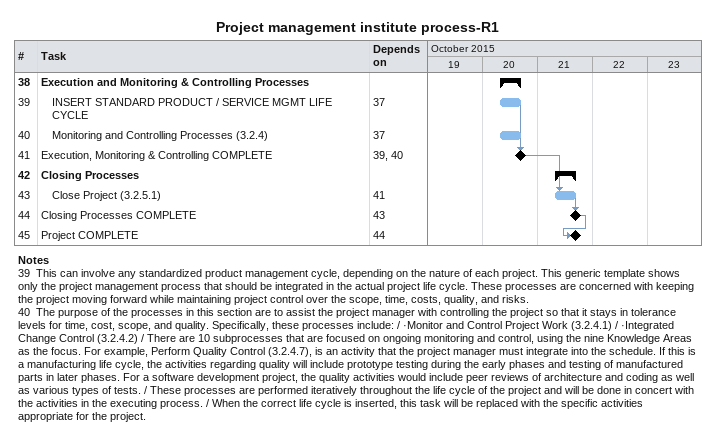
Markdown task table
Project management institute process-R1

| ID | Level | Task | Start | Finish | Predecessors |
|---|---|---|---|---|---|
| 38 | 1 | **Execution and Monitoring & Controlling Processes** | 2015-10-20 | 2015-10-20 |  |
| 39 | 2 | INSERT STANDARD PRODUCT / SERVICE MGMT LIFE CYCLE | 2015-10-20 | 2015-10-20 | 37 |
| 40 | 2 | Monitoring and Controlling Processes (3.2.4) | 2015-10-20 | 2015-10-20 | 37 |
| 41 | 1 | Execution, Monitoring & Controlling COMPLETE (milestone) | 2015-10-20 | 2015-10-20 | 39, 40 |
| 42 | 1 | **Closing Processes** | 2015-10-21 | 2015-10-21 |  |
| 43 | 2 | Close Project (3.2.5.1) | 2015-10-21 | 2015-10-21 | 41 |
| 44 | 1 | Closing Processes COMPLETE (milestone) | 2015-10-21 | 2015-10-21 | 43 |
| 45 | 1 | Project COMPLETE (milestone) | 2015-10-21 | 2015-10-21 | 44 |

Notes
- 39: This can involve any standardized product management cycle, depending on the nature of each project. This generic template shows only the project management process that should be integrated in the actual project life cycle. These processes are concerned with keeping the project moving forward while maintaining project control over the scope, time, costs, quality, and risks.
- 40: The purpose of the processes in this section are to assist the project manager with controlling the project so that it stays in tolerance levels for time, cost, scope, and quality. Specifically, these processes include: / ·Monitor and Control Project Work (3.2.4.1) / ·Integrated Change Control (3.2.4.2) / There are 10 subprocesses that are focused on ongoing monitoring and control, using the nine Knowledge Areas as the focus. For example, Perform Quality Control (3.2.4.7), is an activity that the project manager must integrate into the schedule. If this is a manufacturing life cycle, the activities regarding quality will include prototype testing during the early phases and testing of manufactured parts in later phases. For a software development project, the quality activities would include peer reviews of architecture and coding as well as various types of tests. / These processes are performed iteratively throughout the life cycle of the project and will be done in concert with the activities in the executing process. / When the correct life cycle is inserted, this task will be replaced with the specific activities appropriate for the project.
